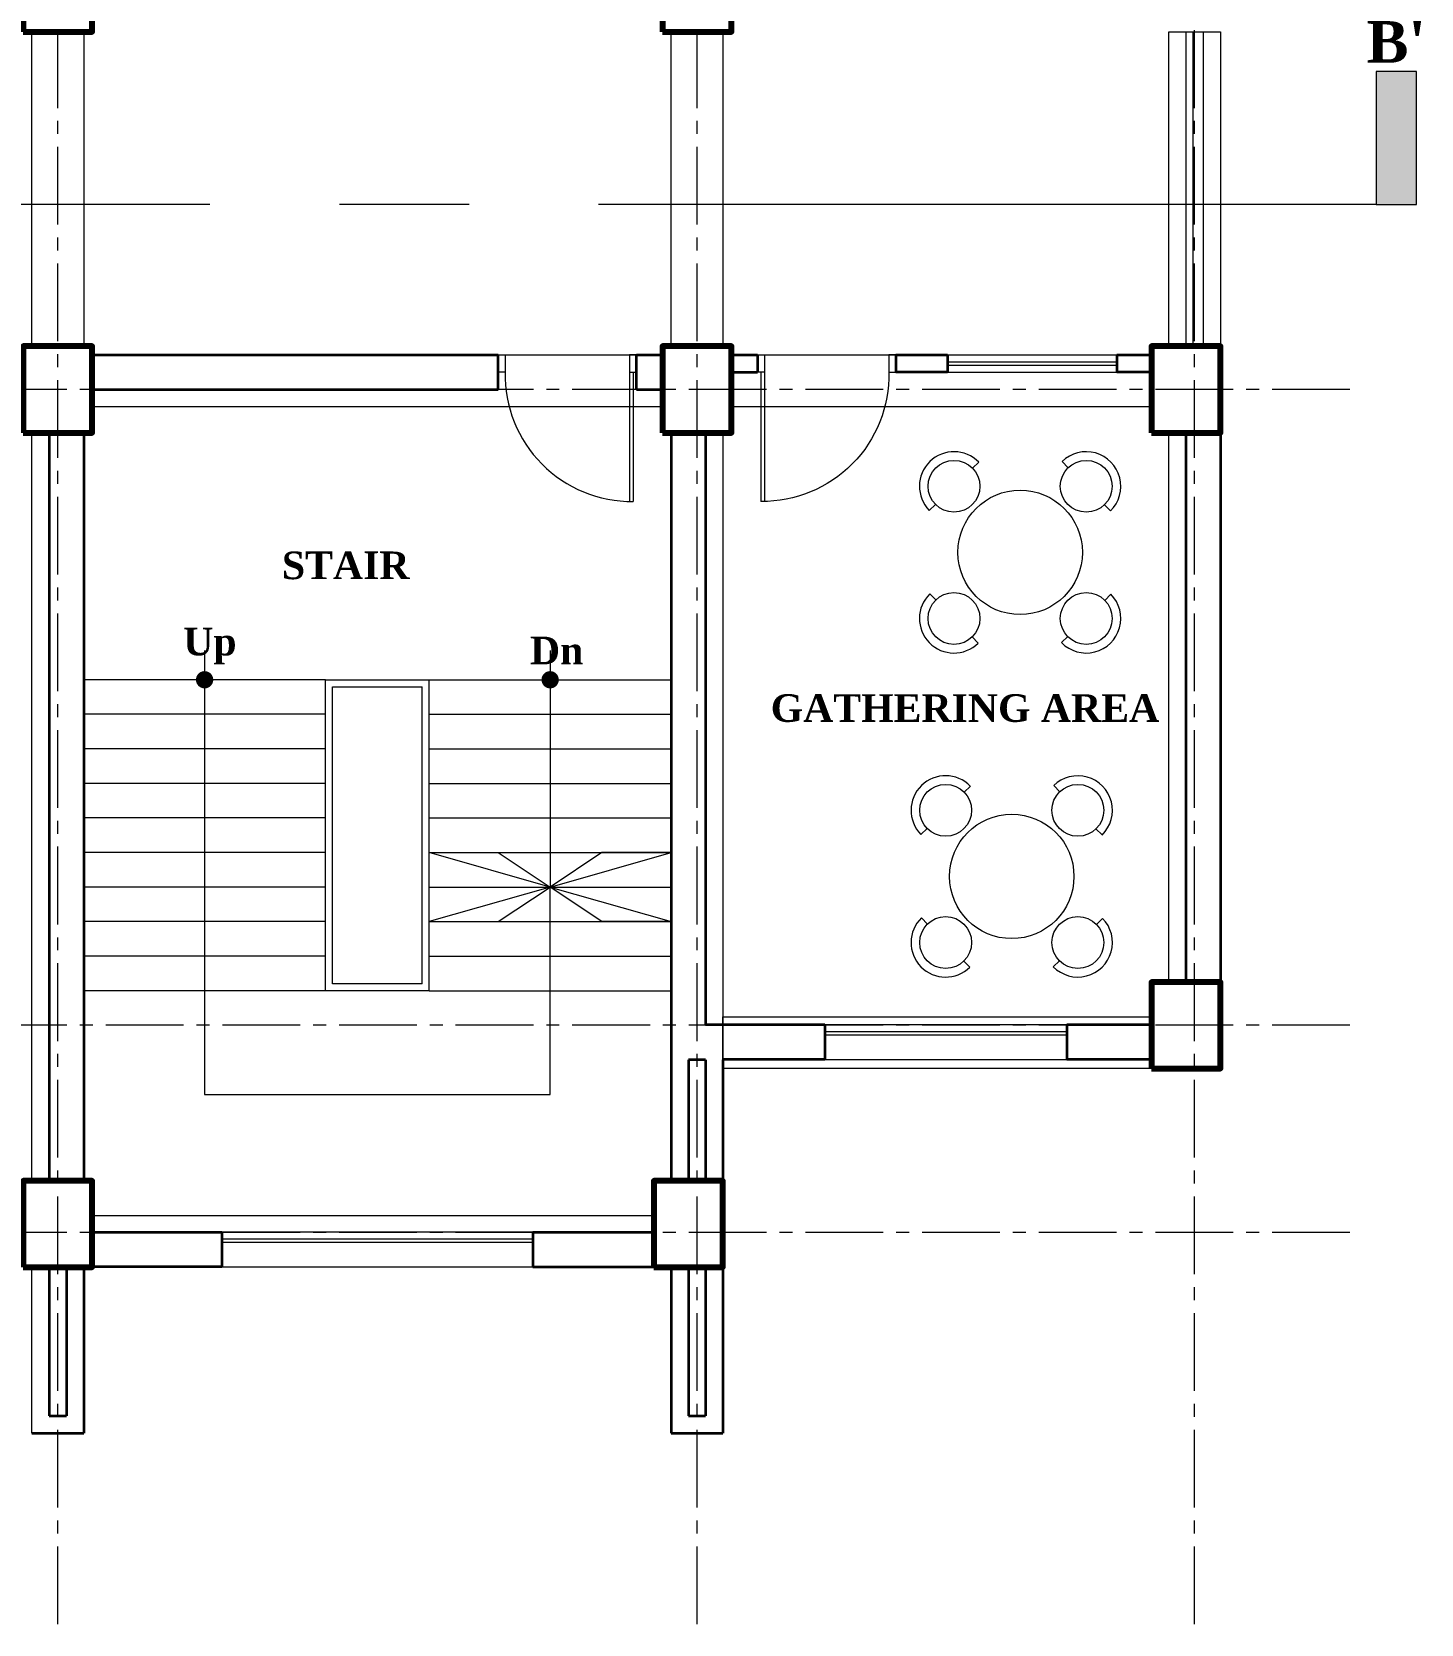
# Model space of a CAD drawing. Header units: feet. Extents: x 25261344 to 25389498, y 30010528 to 30074588.
# Drawn here: x 25385947.9 to 25386350, y 30072118.4 to 30072579.2 of the extents above; entities that cross this region are included whole.
import ezdxf

# ---------------------------------------------------------------- set-up
doc = ezdxf.new("R2010")
doc.units = ezdxf.units.FT
doc.header["$LTSCALE"] = 30
doc.header["$MEASUREMENT"] = 0
doc.linetypes.add('CENTER2', pattern=[1.125, 0.75, -0.125, 0.125, -0.125])
doc.layers.get('0').update_dxf_attribs({"lineweight": 5})
for name, color, linetype, lineweight in [('Column', 1, 'Continuous', 80), ('Dim-1', 7, 'Continuous', 9), ('Door', 32, 'Continuous', 5), ('Furnitures', 251, 'Continuous', 9), ('GRADE BEAM', 2, 'Continuous', 20), ('grid text', 252, 'CENTER2', 9), ('LINE', 193, 'Continuous', 9), ('line 2', 7, 'Continuous', 13), ('rail', 224, 'Continuous', 9), ('STAIR', 243, 'Continuous', 13), ('TEXT', 7, 'Continuous', 18), ('WALL', 7, 'Continuous', 35), ('WIN', 142, 'Continuous', 20)]:
    doc.layers.add(name, color=color, linetype=linetype, lineweight=lineweight)
doc.styles.get("Standard").update_dxf_attribs({"font": 'timesbd.ttf'})

# ---------------------------------------------------------------- blocks, each defined once
blk = doc.blocks.new('FURN_GEN_020')
for p, q in [((-12805.42, 14462.38), (-12807.21, 14460.63)), ((-12781.3, 14462.53), (-12779.55, 14460.74)), ((-12819.71, 14448.39), (-12817.93, 14450.14)), ((-12767.31, 14448.24), (-12769.06, 14450.02)), ((-12819.56, 14424.27), (-12817.81, 14422.48)), ((-12767.15, 14424.11), (-12768.94, 14422.36)), ((-12805.57, 14409.97), (-12807.32, 14411.76)), ((-12781.45, 14410.12), (-12779.66, 14411.87))]:
    blk.add_line(p, q)
for centre, radius in [((-12812.57, 14455.38), 7.5), ((-12774.3, 14455.38), 7.5), ((-12793.43, 14436.25), 18), ((-12812.57, 14417.12), 7.5), ((-12774.3, 14417.12), 7.5)]:
    blk.add_circle(centre, radius)
for centre, start, end in [((-12812.57, 14455.38), 44.3804, 224.3804), ((-12774.3, 14455.38), 314.3804, 134.3804), ((-12812.57, 14417.12), 134.3804, 314.3804), ((-12774.3, 14417.12), 224.3804, 44.3804)]:
    blk.add_arc(centre, 10, start, end)
blk = doc.blocks.new('FG')
at = {"layer": 'Door'}
for p, q in [((-2, -5), (-2, -42.39)), ((-1, -5), (-1, -42.39))]:
    blk.add_line(p, q, dxfattribs=at)
for points in [[(-40, 0), (-38, 0), (-38, -5), (-40, -5)], [(0, 0), (-2, 0), (-2, -5), (0, -5)]]:
    blk.add_lwpolyline(points, dxfattribs=at)
blk.add_arc((-1.44, -5.83), 36.57, 178.7054, 270.6905, dxfattribs=at)
blk = doc.blocks.new('DGFGSDFG')
at = {"layer": 'grid text'}
for p, q in [((25360716.96, 30072118.41), (25360716.96, 30072999.78)), ((25360901.96, 30072118.41), (25360901.96, 30072999.78)), ((25361045.96, 30072118.41), (25361045.96, 30072999.78)), ((25361090.85, 30072475.7), (25359529.41, 30072475.7)), ((25361090.85, 30072291.7), (25359529.41, 30072291.7)), ((25361090.85, 30072231.7), (25359529.41, 30072231.7))]:
    blk.add_line(p, q, dxfattribs=at)
blk = doc.blocks.new('T B')
at = {"layer": 'GRADE BEAM'}
for points in [[(25353363.57, 30069132.07), (25353378.57, 30069132.07), (25353378.54, 30069041.07), (25353363.54, 30069041.07)], [(25353548.54, 30069132.07), (25353563.54, 30069132.07), (25353563.54, 30069041.07), (25353548.54, 30069041.07)], [(25353692.54, 30069132.07), (25353707.54, 30069132.07), (25353707.54, 30069041.07), (25353692.54, 30069041.07)], [(25353546.04, 30069038.57), (25353546.04, 30069023.57), (25353381.04, 30069023.57), (25353381.04, 30069038.57)], [(25353687.54, 30069038.57), (25353687.54, 30069023.57), (25353566.04, 30069023.57), (25353566.04, 30069038.57)], [(25353363.54, 30069016.07), (25353378.54, 30069016.07), (25353378.54, 30068799.57), (25353363.54, 30068799.57)], [(25353548.54, 30069016.07), (25353563.54, 30069016.07), (25353563.54, 30068799.57), (25353548.54, 30068799.57)], [(25353692.54, 30069016.07), (25353707.54, 30069016.07), (25353707.54, 30068857.07), (25353692.54, 30068857.07)], [(25353687.54, 30068847.07), (25353687.54, 30068832.07), (25353563.54, 30068832.07), (25353563.54, 30068847.07)], [(25353543.54, 30068789.57), (25353543.54, 30068774.57), (25353381.04, 30068774.57), (25353381.04, 30068789.57)], [(25353363.54, 30068774.57), (25353378.54, 30068774.57), (25353378.54, 30068726.57), (25353363.54, 30068726.57)], [(25353548.54, 30068774.57), (25353563.54, 30068774.57), (25353563.54, 30068726.57), (25353548.54, 30068726.57)]]:
    blk.add_lwpolyline(points, close=True, dxfattribs=at)
blk = doc.blocks.new('COL2')
at = {"layer": 'Column'}
for points in [[(1087.5, -266.5), (1107.5, -266.5), (1107.5, -241.5), (1087.5, -241.5)], [(1272.5, -266.5), (1292.5, -266.5), (1292.5, -241.5), (1272.5, -241.5)], [(1087.5, -382.5), (1107.5, -382.5), (1107.5, -357.5), (1087.5, -357.5)], [(1272.5, -382.5), (1292.5, -382.5), (1292.5, -357.5), (1272.5, -357.5)], [(1414, -382.5), (1434, -382.5), (1434, -357.5), (1414, -357.5)], [(1414, -566.5), (1434, -566.5), (1434, -541.5), (1414, -541.5)], [(1087.5, -624), (1107.5, -624), (1107.5, -599), (1087.5, -599)], [(1270, -624), (1290, -624), (1290, -599), (1270, -599)]]:
    blk.add_lwpolyline(points, close=True, dxfattribs=at)
at = {"layer": 'GRADE BEAM'}
blk.add_blockref('T B', (-25352273.54, -30069398.57), dxfattribs=at)

msp = doc.modelspace()

# ---------------------------------------------------------------- hatches: boundary and pattern name
at = {"linetype": 'CENTER2', "ltscale": 10}
msp.add_hatch(color=256, dxfattribs=at).paths.add_polyline_path([(25386348.57, 30072567.75), (25386348.57, 30072529.2), (25386336.92, 30072529.2), (25386336.92, 30072567.75)])

# ---------------------------------------------------------------- linework, layer by layer
msp.add_line((25386336.92, 30072529.2), (25384714.28, 30072529.2), dxfattribs=at)
msp.add_lwpolyline([(25386348.57, 30072529.2), (25386348.57, 30072567.75), (25386336.92, 30072567.75), (25386336.92, 30072529.2)], close=True, dxfattribs=at)
at = {"layer": 'LINE', "color": 0, "ltscale": 10}
for points in [[(25385997.89, 30072400.16), (25385997.89, 30072271.7), (25385997.89, 30072271.7), (25386097.89, 30072271.7), (25386097.89, 30072331.7), (25386062.89, 30072321.7), (25386082.89, 30072321.7), (25386097.89, 30072331.7), (25386132.89, 30072321.7), (25386112.89, 30072321.7), (25386097.89, 30072331.7)], [(25386097.89, 30072400.16), (25386097.89, 30072331.7), (25386062.89, 30072341.7), (25386082.89, 30072341.7), (25386097.89, 30072331.7), (25386132.89, 30072341.7), (25386112.89, 30072341.7), (25386097.89, 30072331.7)]]:
    msp.add_lwpolyline(points, dxfattribs=at)
at = {"layer": 'LINE', "color": 0, "ltscale": 10, "const_width": 2.5}
for points in [[(25385997.89, 30072392.95, -1), (25385997.89, 30072390.45, -1)], [(25386097.89, 30072392.95, -1), (25386097.89, 30072390.45, -1)]]:
    msp.add_lwpolyline(points, format="xyb", close=True, dxfattribs=at)
at = {"layer": 'line 2'}
for p, q in [((25386281.89, 30072579.2), (25386281.89, 30072488.2)), ((25386291.89, 30072579.2), (25386291.89, 30072488.2))]:
    msp.add_line(p, q, dxfattribs=at)
at = {"layer": 'rail'}
for p, q in [((25386283.89, 30072579.2), (25386283.89, 30072488.2)), ((25386286.89, 30072579.2), (25386286.89, 30072488.2)), ((25386032.89, 30072301.7), (25386032.89, 30072391.7)), ((25386032.89, 30072391.7), (25386062.89, 30072391.7)), ((25386034.89, 30072303.7), (25386034.89, 30072389.7)), ((25386034.89, 30072389.7), (25386060.89, 30072389.7)), ((25386060.89, 30072303.7), (25386060.89, 30072389.7)), ((25386062.89, 30072301.7), (25386062.89, 30072391.7)), ((25386062.89, 30072301.7), (25386032.89, 30072301.7)), ((25386060.89, 30072303.7), (25386034.89, 30072303.7))]:
    msp.add_line(p, q, dxfattribs=at)
at = {"layer": 'STAIR'}
for p, q in [((25386032.89, 30072391.7), (25385962.89, 30072391.7)), ((25386062.89, 30072391.7), (25386132.89, 30072391.7)), ((25386032.89, 30072381.7), (25385962.89, 30072381.7)), ((25386062.89, 30072381.7), (25386132.89, 30072381.7)), ((25386032.89, 30072371.7), (25385962.89, 30072371.7)), ((25386062.89, 30072371.7), (25386132.89, 30072371.7)), ((25386032.89, 30072361.7), (25385962.89, 30072361.7)), ((25386062.89, 30072361.7), (25386132.89, 30072361.7)), ((25386032.89, 30072351.7), (25385962.89, 30072351.7)), ((25386062.89, 30072351.7), (25386132.89, 30072351.7)), ((25386032.89, 30072341.7), (25385962.89, 30072341.7)), ((25386062.89, 30072341.7), (25386132.89, 30072341.7)), ((25386032.89, 30072331.7), (25385962.89, 30072331.7)), ((25386062.89, 30072331.7), (25386132.89, 30072331.7)), ((25386032.89, 30072321.7), (25385962.89, 30072321.7)), ((25386062.89, 30072321.7), (25386132.89, 30072321.7)), ((25386032.89, 30072311.7), (25385962.89, 30072311.7)), ((25386062.89, 30072311.7), (25386132.89, 30072311.7)), ((25386032.89, 30072301.7), (25385962.89, 30072301.7)), ((25386062.89, 30072301.7), (25386132.89, 30072301.7))]:
    msp.add_line(p, q, dxfattribs=at)
at = {"layer": 'WALL', "ltscale": 10}
for p, q in [((25385965.39, 30072485.7), (25386082.89, 30072485.7)), ((25386082.89, 30072475.7), (25386082.89, 30072485.7)), ((25386122.89, 30072485.7), (25386130.39, 30072485.7)), ((25386122.89, 30072475.7), (25386122.89, 30072485.7)), ((25386150.39, 30072485.7), (25386157.89, 30072485.7)), ((25386197.89, 30072485.7), (25386197.89, 30072480.7)), ((25386197.89, 30072485.7), (25386212.89, 30072485.7)), ((25386261.89, 30072485.7), (25386271.89, 30072485.7)), ((25386150.39, 30072480.7), (25386157.89, 30072480.7)), ((25386212.89, 30072480.7), (25386197.89, 30072480.7)), ((25386271.89, 30072480.7), (25386261.89, 30072480.7)), ((25385965.39, 30072475.7), (25386082.89, 30072475.7)), ((25386122.89, 30072475.7), (25386130.39, 30072475.7)), ((25385952.89, 30072463.2), (25385952.89, 30072246.7)), ((25385962.89, 30072463.2), (25385962.89, 30072246.7)), ((25386132.89, 30072463.2), (25386132.89, 30072246.7)), ((25386142.89, 30072463.2), (25386142.89, 30072291.7)), ((25386281.89, 30072463.2), (25386281.89, 30072304.2)), ((25386291.89, 30072463.2), (25386291.89, 30072304.2)), ((25386177.39, 30072291.82), (25386142.89, 30072291.82)), ((25386177.39, 30072291.82), (25386177.39, 30072281.82)), ((25386271.89, 30072291.82), (25386247.39, 30072291.82)), ((25386137.89, 30072281.7), (25386137.89, 30072246.7)), ((25386142.89, 30072281.7), (25386137.89, 30072281.7)), ((25386142.89, 30072281.7), (25386142.89, 30072246.7)), ((25386177.39, 30072281.82), (25386147.89, 30072281.82)), ((25386147.89, 30072281.7), (25386147.89, 30072246.7)), ((25386271.89, 30072281.82), (25386247.39, 30072281.82)), ((25385965.39, 30072231.82), (25386002.89, 30072231.82)), ((25386002.89, 30072231.82), (25386002.89, 30072221.82)), ((25386092.89, 30072231.82), (25386127.89, 30072231.82)), ((25385952.89, 30072221.7), (25385952.89, 30072178.7)), ((25385957.89, 30072221.7), (25385957.89, 30072178.7)), ((25385962.89, 30072221.7), (25385962.89, 30072173.7)), ((25386002.89, 30072221.82), (25385965.39, 30072221.82)), ((25386092.89, 30072221.82), (25386132.89, 30072221.82)), ((25386132.89, 30072221.7), (25386132.89, 30072173.7)), ((25386137.89, 30072221.7), (25386137.89, 30072178.7)), ((25386142.89, 30072221.7), (25386142.89, 30072178.7)), ((25386147.89, 30072221.7), (25386147.89, 30072173.7)), ((25385952.89, 30072178.7), (25385957.89, 30072178.7)), ((25386137.89, 30072178.7), (25386142.89, 30072178.7)), ((25385947.89, 30072173.7), (25385962.89, 30072173.7)), ((25386132.89, 30072173.7), (25386147.89, 30072173.7))]:
    msp.add_line(p, q, dxfattribs=at)
for points in [[(25386157.89, 30072485.7), (25386157.89, 30072480.7)], [(25386212.89, 30072485.7), (25386212.89, 30072480.7)], [(25386261.89, 30072485.7), (25386261.89, 30072480.7)], [(25386247.39, 30072291.82), (25386247.39, 30072281.82)], [(25386092.89, 30072231.82), (25386092.89, 30072221.82)]]:
    msp.add_lwpolyline(points, dxfattribs=at)
at = {"layer": 'WIN'}
for p, q in [((25386212.89, 30072485.7), (25386261.89, 30072485.7)), ((25386212.89, 30072483.7), (25386261.89, 30072483.7)), ((25386212.89, 30072482.7), (25386261.89, 30072482.7)), ((25386212.89, 30072480.7), (25386261.89, 30072480.7)), ((25386247.39, 30072291.82), (25386177.39, 30072291.82)), ((25386247.39, 30072289.82), (25386177.39, 30072289.82)), ((25386247.39, 30072288.82), (25386177.39, 30072288.82)), ((25386177.39, 30072281.82), (25386247.39, 30072281.82)), ((25386092.89, 30072231.82), (25386002.89, 30072231.82)), ((25386092.89, 30072229.82), (25386002.89, 30072229.82)), ((25386092.89, 30072228.82), (25386002.89, 30072228.82)), ((25386002.89, 30072221.82), (25386092.89, 30072221.82))]:
    msp.add_line(p, q, dxfattribs=at)

# ---------------------------------------------------------------- block references
msp.add_blockref('DGFGSDFG', (25238.44, 0))
at = {"layer": 'Dim-1'}
msp.add_blockref('COL2', (25384857.89, 30072845.7), dxfattribs=at)
at = {"layer": 'Door', "color": 2}
msp.add_blockref('FG', (25386122.89, 30072485.7), dxfattribs=at)
at = {"layer": 'Door', "color": 2, "xscale": -1}
msp.add_blockref('FG', (25386157.89, 30072485.7), dxfattribs=at)
at = {"layer": 'Furnitures'}
for p in [(25399027.33, 30057992.32), (25399024.91, 30057898.54)]:
    msp.add_blockref('FURN_GEN_020', p, dxfattribs=at)

# ---------------------------------------------------------------- texts
at = {"linetype": 'CENTER2', "ltscale": 10, "insert": (25386351.32, 30072570.26), "char_height": 12, "width": 17.0513, "attachment_point": 9}
msp.add_mtext("B'", dxfattribs=at)
at = {"layer": 'TEXT', "ltscale": 10, "char_height": 8}
for s, insert, width, attachment_point in [('STAIR', (25386020.26, 30072420.7), 174.7812, 7), ('Up', (25386007.15, 30072396.16), 179.7812, 9), ('Dn', (25386107.49, 30072396.16), 172.2812, 9), ('GATHERING AREA ', (25386161.7, 30072387.52), 174.7812, 1)]:
    msp.add_mtext(s, dxfattribs=dict(at, insert=insert, width=width, attachment_point=attachment_point))

doc.saveas('drawing.dxf')
